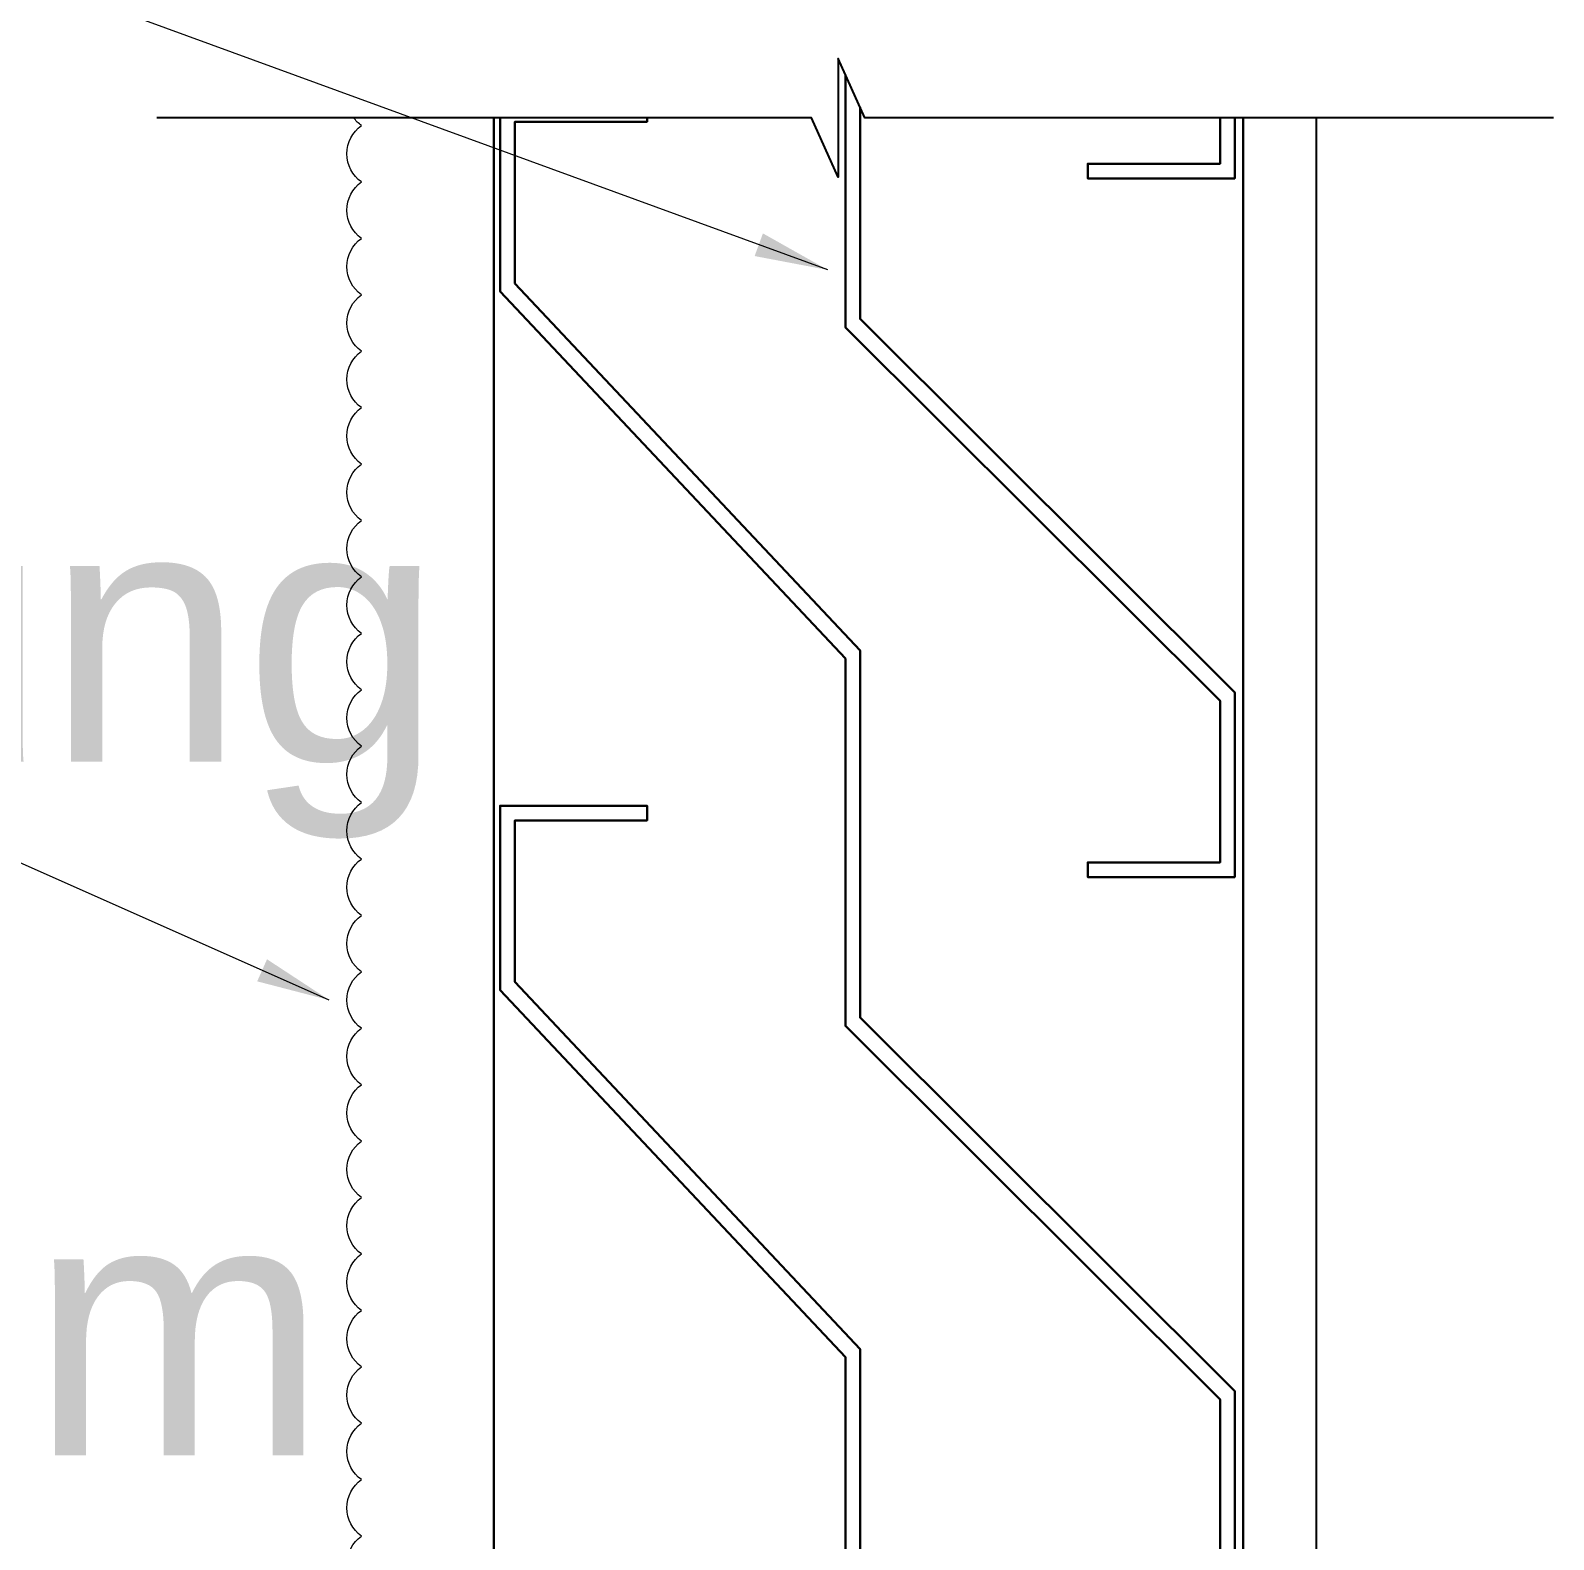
# Model space of a CAD drawing. Header units: millimetres. Extents: x -547695 to 905972, y -1055718 to 167349.
# Drawn here: x -514987 to -514240, y -1033296 to -1032556 of the extents above; entities that cross this region are included whole.
import ezdxf

# ---------------------------------------------------------------- set-up
doc = ezdxf.new("R2010")
doc.units = ezdxf.units.MM
for name, color, linetype, lineweight in [('View-XTD-CT Cua$0$View-XĐL-CT Cửa$0$Dim - Vietduc', 149, 'Continuous', 13), ('View-XTD-CT Cua$0$View-XĐL-CT Cửa$0$KT-NetThay', 7, 'Continuous', 18), ('View-XTD-CT Cua$0$View-XĐL-CT Cửa$0$Netmanh - Vietduc', 149, 'Continuous', 25), ('View-XTD-CT Cua$0$View-XĐL-CT Cửa$0$Profile - Vietduc', 14, 'Continuous', 30), ('View-XTD-CT Cua$0$View-XĐL-CT Cửa$0$Text - Vietduc', 4, 'Continuous', 20)]:
    doc.layers.add(name, color=color, linetype=linetype, lineweight=lineweight)
doc.styles.add('ARIAL', font='arial.ttf')
doc.styles.add('View-XTD-CT Cua$0$View-XĐL-CT Cửa$0$VnArial NarrowH', font='VHARIALN.TTF')
doc.dimstyles.new('View-XTD-CT Cua$0$View-XĐL-CT Cửa$0$VD 1-1 x 25', dxfattribs={"dimscale": 25, "dimtxt": 2, "dimasz": 1, "dimexe": 1, "dimexo": 1, "dimgap": 0.5, "dimtad": 1, "dimdec": 0, "dimzin": 0, "dimdsep": 46, "dimtxsty": 'View-XTD-CT Cua$0$View-XĐL-CT Cửa$0$VnArial NarrowH', "dimcen": 0.09, "dimdle": 2, "dimclrd": 256, "dimclre": 256, "dimclrt": 7, "dimadec": 0, "dimazin": 0, "dimtm": 1e-09, "dimtfac": 1, "dimtdec": 0, "dimtix": 1, "dimtmove": 2, "dimatfit": 3, "dimfxl": 1, "dimtolj": 1, "dimtzin": 0, "dimarcsym": 0})

# ---------------------------------------------------------------- blocks, each defined once
blk = doc.blocks.new('View-XTD-CT Cua$0$View-XĐL-CT Cửa$0$A$C77827696')
at = {"layer": 'View-XTD-CT Cua$0$View-XĐL-CT Cửa$0$KT-NetThay'}
for points in [[(-3104.06, 4314.64, -0.520567), (-3104.06, 4333.85, -0.520567), (-3104.06, 4353.05, -0.520567), (-3104.06, 4372.26, -0.081366), (-3106.78, 4374.91, -0.081366)], [(-3104.06, 3872.81, -0.520567), (-3104.06, 3892.02, -0.520567), (-3104.06, 3911.23, -0.520567), (-3104.06, 3930.44, -0.520567), (-3104.06, 3949.65, -0.520567), (-3104.06, 3968.86, -0.520567), (-3104.06, 3988.07, -0.520567), (-3104.06, 4007.28, -0.520567), (-3104.06, 4026.49, -0.520567), (-3104.06, 4045.7, -0.520567), (-3104.06, 4064.91, -0.520567), (-3104.06, 4084.12, -0.520567), (-3104.06, 4103.33, -0.520567), (-3104.06, 4122.54, -0.520567), (-3104.06, 4141.75, -0.520567), (-3104.06, 4160.96, -0.520567), (-3104.06, 4180.17, -0.520567), (-3104.06, 4199.38, -0.520567), (-3104.06, 4218.59, -0.520567), (-3104.06, 4237.8, -0.520567), (-3104.06, 4257.01, -0.520567), (-3104.06, 4276.22, -0.520567), (-3104.06, 4295.43, -0.520567), (-3104.06, 4314.64)]]:
    blk.add_lwpolyline(points, format="xyb", dxfattribs=at)
at = {"layer": 'View-XTD-CT Cua$0$View-XĐL-CT Cửa$0$Netmanh - Vietduc'}
blk.add_line((-2779.06, 3640.7), (-2779.06, 4374.91), dxfattribs=at)
at = {"layer": 'View-XTD-CT Cua$0$View-XĐL-CT Cửa$0$Netmanh - Vietduc', "ltscale": 100}
blk.add_lwpolyline([(-2698.39, 4374.91), (-2932.8, 4374.91), (-2941.88, 4395.09), (-2941.88, 4354.74), (-2950.95, 4374.91), (-3173.79, 4374.91)], dxfattribs=at)
at = {"layer": 'View-XTD-CT Cua$0$View-XĐL-CT Cửa$0$Profile - Vietduc'}
for p, q in [((-3059.06, 3640.7), (-3059.06, 4374.91)), ((-2804.06, 3640.7), (-2804.06, 4374.91))]:
    blk.add_line(p, q, dxfattribs=at)
for points in [[(-2939.4, 4389.59), (-2939.4, 4303.56), (-2811.9, 4176.4), (-2811.9, 4121.4), (-2856.9, 4121.4), (-2856.9, 4116.4), (-2806.9, 4116.4), (-2806.9, 4179.26), (-2934.4, 4306.41), (-2934.4, 4378.48)], [(-3056.9, 4374.91), (-3056.9, 4315.79), (-2939.4, 4190.81), (-2939.4, 4065.71), (-2811.9, 3938.55), (-2811.9, 3883.55), (-2856.9, 3883.55), (-2856.9, 3878.55), (-2806.9, 3878.55), (-2806.9, 3941.4), (-2934.4, 4068.56), (-2934.4, 4193.55), (-3051.9, 4318.53), (-3051.9, 4373.55), (-3006.9, 4373.55), (-3006.9, 4374.91)], [(-2811.9, 4374.91), (-2811.9, 4359.26), (-2856.9, 4359.26), (-2856.9, 4354.26), (-2806.9, 4354.26), (-2806.9, 4374.91)]]:
    blk.add_lwpolyline(points, dxfattribs=at)
blk.add_lwpolyline([(-2856.9, 3645.7), (-2856.9, 3640.7), (-2806.9, 3640.7), (-2806.9, 3703.55), (-2934.4, 3830.71), (-2934.4, 3955.7), (-3051.9, 4080.67), (-3051.9, 4135.7), (-3006.9, 4135.7), (-3006.9, 4140.7), (-3056.9, 4140.7), (-3056.9, 4077.94), (-2939.4, 3952.96), (-2939.4, 3827.85), (-2811.9, 3700.7), (-2811.9, 3645.7)], close=True, dxfattribs=at)
at = {"layer": 'View-XTD-CT Cua$0$View-XĐL-CT Cửa$0$Text - Vietduc', "style": 'ARIAL'}
for s, p in [('lưới inox chắn côn trùng', (-4383.07, 4155.69)), ('thép hộp 30x60x1.5mm', (-4383.07, 3919.53))]:
    blk.add_text(s, height=86.8056, dxfattribs=at).set_placement(p)
at = {"layer": 'View-XTD-CT Cua$0$View-XĐL-CT Cửa$0$Dim - Vietduc'}
for points in [[(-2945.4, 4323.11), (-3226.67, 4425.93), (-4390.2, 4425.93)], [(-3115.06, 4074.51), (-3227.73, 4124.48), (-4390.2, 4124.48)]]:
    blk.add_leader(points, dimstyle='View-XTD-CT Cua$0$View-XĐL-CT Cửa$0$VD 1-1 x 25', dxfattribs=at)

msp = doc.modelspace()

# ---------------------------------------------------------------- block references
at = {"layer": 'View-XTD-CT Cua$0$View-XĐL-CT Cửa$0$KT-NetThay', "xscale": 1.44, "yscale": 1.44, "zscale": 1.44}
msp.add_blockref('View-XTD-CT Cua$0$View-XĐL-CT Cửa$0$A$C77827696', (-510354.47, -1038899.17), dxfattribs=at)

doc.saveas('drawing.dxf')
